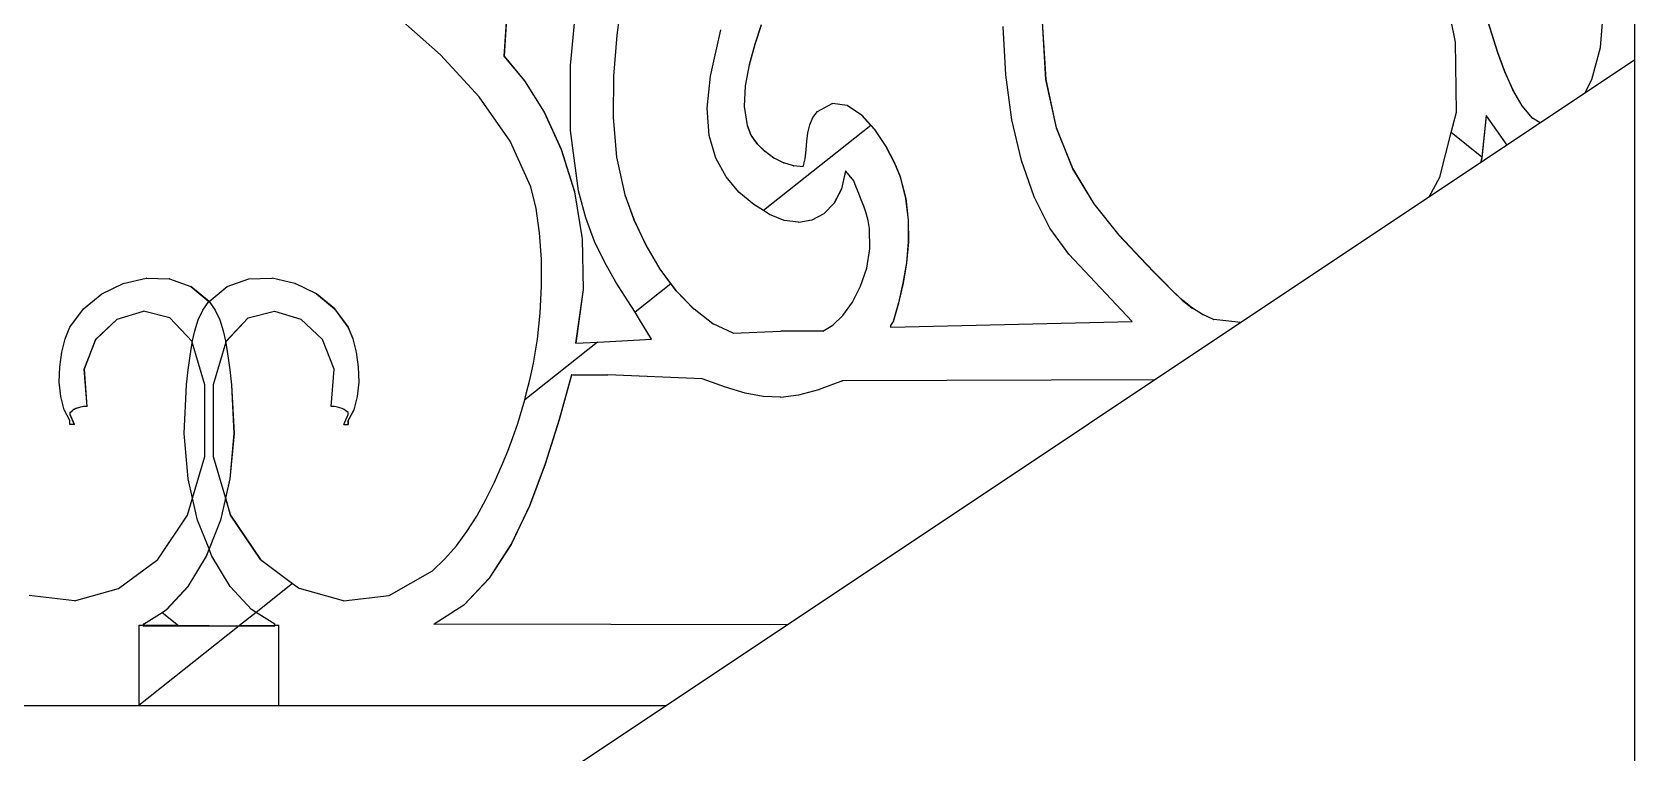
# Model space of a CAD drawing. Header units: inches. Extents: x -343 to 13887, y -13069 to -746.
# Drawn here: x 3761.96 to 3778.76, y -9114.43 to -9106.87 of the extents above; entities that cross this region are included whole.
import ezdxf

# ---------------------------------------------------------------- set-up
doc = ezdxf.new("R2010")
doc.units = ezdxf.units.IN
doc.header["$LTSCALE"] = 17
doc.header["$MEASUREMENT"] = 0
doc.layers.add('OUTLINE', color=1, linetype='Continuous', lineweight=25)

msp = doc.modelspace()

# ---------------------------------------------------------------- linework, layer by layer
for p, q in [((3766.962, -9106.233), (3766.904, -9107.125)), ((3766.906, -9107.125), (3766.965, -9106.233)), ((3767.601, -9107.222), (3767.666, -9106.52)), ((3768.142, -9106.487), (3768.085, -9106.905)), ((3768.088, -9106.905), (3768.145, -9106.487)), ((3766.239, -9107.111), (3765.785, -9106.708)), ((3769.599, -9106.796), (3769.531, -9106.998)), ((3769.534, -9106.998), (3769.602, -9106.796)), ((3772.542, -9106.765), (3772.58, -9107.369)), ((3772.583, -9107.369), (3772.545, -9106.765)), ((3776.873, -9106.98), (3776.824, -9106.721)), ((3777.197, -9106.71), (3777.252, -9106.889)), ((3777.255, -9106.889), (3777.2, -9106.71)), ((3778.395, -9107.033), (3778.422, -9106.688)), ((3768.085, -9106.905), (3768.05, -9107.336)), ((3768.053, -9107.336), (3768.088, -9106.905)), ((3768.085, -9106.905), (3768.088, -9106.905)), ((3769.068, -9107.333), (3769.174, -9106.85)), ((3772.163, -9107.321), (3772.136, -9106.814)), ((3777.252, -9106.889), (3777.255, -9106.889)), ((3777.252, -9106.889), (3777.316, -9107.086)), ((3777.318, -9107.086), (3777.255, -9106.889)), ((3766.643, -9107.551), (3766.239, -9107.111)), ((3766.904, -9107.125), (3766.906, -9107.125)), ((3766.904, -9107.125), (3767.119, -9107.384)), ((3767.122, -9107.384), (3766.906, -9107.125)), ((3769.531, -9106.998), (3769.472, -9107.215)), ((3769.475, -9107.215), (3769.534, -9106.998)), ((3769.531, -9106.998), (3769.534, -9106.998)), ((3776.886, -9107.712), (3776.873, -9106.98)), ((3777.316, -9107.086), (3777.318, -9107.086)), ((3777.316, -9107.086), (3777.389, -9107.287)), ((3777.392, -9107.287), (3777.318, -9107.086)), ((3778.302, -9107.369), (3778.395, -9107.033)), ((3767.601, -9107.905), (3767.601, -9107.222)), ((3769.472, -9107.215), (3769.432, -9107.436)), ((3769.434, -9107.436), (3769.475, -9107.215)), ((3769.472, -9107.215), (3769.475, -9107.215)), ((3777.389, -9107.287), (3777.392, -9107.287)), ((3777.389, -9107.287), (3777.474, -9107.478)), ((3777.477, -9107.478), (3777.392, -9107.287)), ((3767.119, -9107.384), (3767.122, -9107.384)), ((3767.119, -9107.384), (3767.324, -9107.712)), ((3767.327, -9107.712), (3767.122, -9107.384)), ((3768.05, -9107.336), (3768.047, -9107.767)), ((3768.05, -9107.767), (3768.053, -9107.336)), ((3768.05, -9107.336), (3768.053, -9107.336)), ((3769.033, -9107.67), (3769.068, -9107.333)), ((3769.432, -9107.436), (3769.421, -9107.652)), ((3769.424, -9107.652), (3769.434, -9107.436)), ((3769.432, -9107.436), (3769.434, -9107.436)), ((3772.227, -9107.791), (3772.163, -9107.321)), ((3772.58, -9107.369), (3772.583, -9107.369)), ((3772.58, -9107.369), (3772.691, -9107.876)), ((3772.694, -9107.876), (3772.583, -9107.369)), ((3777.474, -9107.478), (3777.477, -9107.478)), ((3777.474, -9107.478), (3777.57, -9107.645)), ((3777.573, -9107.645), (3777.477, -9107.478)), ((3778.229, -9107.513), (3778.302, -9107.369)), ((3766.968, -9108.016), (3766.643, -9107.551)), ((3770.187, -9107.706), (3770.342, -9107.622)), ((3770.342, -9107.622), (3770.345, -9107.622)), ((3770.499, -9107.643), (3770.345, -9107.622)), ((3770.499, -9107.643), (3770.501, -9107.643)), ((3770.649, -9107.743), (3770.501, -9107.643)), ((3777.57, -9107.645), (3777.573, -9107.645)), ((3777.57, -9107.645), (3777.678, -9107.774)), ((3777.681, -9107.774), (3777.573, -9107.645)), ((3767.324, -9107.712), (3767.327, -9107.712)), ((3767.324, -9107.712), (3767.504, -9108.103)), ((3767.506, -9108.103), (3767.327, -9107.712)), ((3768.047, -9107.767), (3768.05, -9107.767)), ((3768.047, -9107.767), (3768.084, -9108.184)), ((3768.086, -9108.184), (3768.05, -9107.767)), ((3769.055, -9107.955), (3769.033, -9107.67)), ((3769.421, -9107.652), (3769.424, -9107.652)), ((3769.421, -9107.652), (3769.451, -9107.851)), ((3769.454, -9107.851), (3769.424, -9107.652)), ((3770.108, -9107.844), (3770.139, -9107.769)), ((3770.139, -9107.769), (3770.187, -9107.706)), ((3770.649, -9107.743), (3770.652, -9107.743)), ((3770.649, -9107.743), (3770.748, -9107.851)), ((3770.79, -9107.895), (3770.652, -9107.743)), ((3772.325, -9108.219), (3772.227, -9107.791)), ((3776.831, -9107.925), (3776.886, -9107.712)), ((3777.197, -9107.747), (3777.152, -9108.183)), ((3777.154, -9108.191), (3777.199, -9107.751)), ((3777.199, -9107.751), (3777.197, -9107.747)), ((3777.416, -9108.056), (3777.199, -9107.751)), ((3777.678, -9107.774), (3777.681, -9107.774)), ((3777.761, -9107.825), (3777.681, -9107.774)), ((3767.684, -9108.535), (3767.601, -9107.905)), ((3769.123, -9108.193), (3769.055, -9107.955)), ((3769.451, -9107.851), (3769.454, -9107.851)), ((3769.451, -9107.851), (3769.491, -9107.952)), ((3769.494, -9107.952), (3769.454, -9107.851)), ((3769.491, -9107.952), (3769.494, -9107.952)), ((3769.491, -9107.952), (3769.555, -9108.044)), ((3769.558, -9108.044), (3769.494, -9107.952)), ((3770.748, -9107.851), (3769.622, -9108.743)), ((3770.078, -9108.016), (3770.089, -9107.927)), ((3770.089, -9107.927), (3770.108, -9107.844)), ((3770.748, -9107.851), (3770.787, -9107.895)), ((3770.787, -9107.895), (3770.79, -9107.895)), ((3770.787, -9107.895), (3770.905, -9108.071)), ((3770.908, -9108.071), (3770.79, -9107.895)), ((3772.691, -9107.876), (3772.694, -9107.876)), ((3772.691, -9107.876), (3772.863, -9108.305)), ((3772.866, -9108.305), (3772.694, -9107.876)), ((3776.712, -9108.392), (3776.831, -9107.925)), ((3777.152, -9108.183), (3776.831, -9107.925)), ((3767.183, -9108.494), (3766.968, -9108.016)), ((3767.504, -9108.103), (3767.506, -9108.103)), ((3767.504, -9108.103), (3767.642, -9108.548)), ((3767.644, -9108.548), (3767.506, -9108.103)), ((3769.555, -9108.044), (3769.637, -9108.125)), ((3769.555, -9108.044), (3769.558, -9108.044)), ((3769.64, -9108.125), (3769.558, -9108.044)), ((3769.637, -9108.125), (3769.64, -9108.125)), ((3769.731, -9108.192), (3769.64, -9108.125)), ((3770.058, -9108.199), (3770.07, -9108.108)), ((3770.07, -9108.108), (3770.078, -9108.016)), ((3770.905, -9108.071), (3770.908, -9108.071)), ((3770.905, -9108.071), (3770.997, -9108.245)), ((3771, -9108.245), (3770.908, -9108.071)), ((3768.084, -9108.184), (3768.086, -9108.184)), ((3768.084, -9108.184), (3768.17, -9108.577)), ((3768.173, -9108.577), (3768.086, -9108.184)), ((3769.23, -9108.39), (3769.123, -9108.193)), ((3769.731, -9108.192), (3769.734, -9108.192)), ((3769.834, -9108.243), (3769.734, -9108.192)), ((3769.834, -9108.243), (3769.837, -9108.243)), ((3769.938, -9108.275), (3769.837, -9108.243)), ((3769.938, -9108.275), (3769.941, -9108.275)), ((3770.04, -9108.286), (3769.941, -9108.275)), ((3770.04, -9108.286), (3770.058, -9108.199)), ((3770.997, -9108.245), (3771.056, -9108.39)), ((3770.997, -9108.245), (3771, -9108.245)), ((3771.059, -9108.39), (3771, -9108.245)), ((3772.459, -9108.6), (3772.325, -9108.219)), ((3772.863, -9108.305), (3772.866, -9108.305)), ((3772.863, -9108.305), (3773.086, -9108.673)), ((3773.088, -9108.673), (3772.866, -9108.305)), ((3777.151, -9108.191), (3777.138, -9108.241)), ((3777.142, -9108.238), (3777.154, -9108.191)), ((3777.152, -9108.183), (3777.151, -9108.191)), ((3777.151, -9108.191), (3777.154, -9108.191)), ((3769.365, -9108.55), (3769.23, -9108.39)), ((3770.482, -9108.328), (3770.439, -9108.516)), ((3770.442, -9108.516), (3770.484, -9108.331)), ((3770.484, -9108.331), (3770.482, -9108.328)), ((3770.57, -9108.432), (3770.484, -9108.331)), ((3770.594, -9108.499), (3770.57, -9108.432)), ((3771.056, -9108.39), (3771.059, -9108.39)), ((3771.056, -9108.39), (3771.113, -9108.617)), ((3771.116, -9108.617), (3771.059, -9108.39)), ((3776.6, -9108.599), (3776.712, -9108.392)), ((3767.239, -9108.72), (3767.183, -9108.494)), ((3767.642, -9108.548), (3767.723, -9109.039)), ((3767.642, -9108.548), (3767.644, -9108.548)), ((3767.726, -9109.039), (3767.644, -9108.548)), ((3767.76, -9108.819), (3767.684, -9108.535)), ((3768.17, -9108.577), (3768.266, -9108.844)), ((3768.17, -9108.577), (3768.173, -9108.577)), ((3768.268, -9108.844), (3768.173, -9108.577)), ((3769.521, -9108.68), (3769.365, -9108.55)), ((3770.439, -9108.516), (3770.362, -9108.664)), ((3770.365, -9108.664), (3770.442, -9108.516)), ((3770.439, -9108.516), (3770.442, -9108.516)), ((3770.621, -9108.564), (3770.594, -9108.499)), ((3770.648, -9108.63), (3770.621, -9108.564)), ((3770.674, -9108.698), (3770.648, -9108.63)), ((3771.113, -9108.617), (3771.116, -9108.617)), ((3771.113, -9108.617), (3771.14, -9108.844)), ((3771.143, -9108.844), (3771.116, -9108.617)), ((3772.625, -9108.928), (3772.459, -9108.6)), ((3767.276, -9108.976), (3767.239, -9108.72)), ((3767.853, -9109.067), (3767.76, -9108.819)), ((3769.622, -9108.743), (3769.521, -9108.68)), ((3769.687, -9108.784), (3769.622, -9108.743)), ((3769.84, -9108.846), (3769.687, -9108.784)), ((3770.134, -9108.84), (3770.258, -9108.773)), ((3770.362, -9108.664), (3770.258, -9108.773)), ((3770.258, -9108.773), (3770.26, -9108.773)), ((3770.26, -9108.773), (3770.365, -9108.664)), ((3770.362, -9108.664), (3770.365, -9108.664)), ((3770.698, -9108.769), (3770.674, -9108.698)), ((3770.718, -9108.846), (3770.698, -9108.769)), ((3773.086, -9108.673), (3773.088, -9108.673)), ((3773.086, -9108.673), (3773.346, -9109)), ((3773.349, -9109), (3773.088, -9108.673)), ((3767.295, -9109.252), (3767.276, -9108.976)), ((3768.266, -9108.844), (3768.268, -9108.844)), ((3768.266, -9108.844), (3768.389, -9109.106)), ((3768.392, -9109.106), (3768.268, -9108.844)), ((3769.99, -9108.865), (3769.84, -9108.846)), ((3769.99, -9108.865), (3769.993, -9108.865)), ((3769.991, -9108.864), (3769.993, -9108.865)), ((3769.993, -9108.865), (3770.131, -9108.84)), ((3770.131, -9108.84), (3770.134, -9108.84)), ((3770.732, -9108.929), (3770.718, -9108.846)), ((3770.738, -9109.142), (3770.732, -9108.929)), ((3771.14, -9108.844), (3771.141, -9109.069)), ((3771.14, -9108.844), (3771.143, -9108.844)), ((3771.144, -9109.069), (3771.143, -9108.844)), ((3772.823, -9109.199), (3772.625, -9108.928)), ((3767.723, -9109.039), (3767.726, -9109.039)), ((3767.723, -9109.039), (3767.732, -9109.57)), ((3767.735, -9109.57), (3767.726, -9109.039)), ((3767.96, -9109.288), (3767.853, -9109.067)), ((3768.389, -9109.106), (3768.392, -9109.106)), ((3768.389, -9109.106), (3768.537, -9109.356)), ((3768.54, -9109.356), (3768.392, -9109.106)), ((3770.704, -9109.346), (3770.738, -9109.142)), ((3771.141, -9109.069), (3771.121, -9109.29)), ((3771.124, -9109.29), (3771.144, -9109.069)), ((3771.141, -9109.069), (3771.144, -9109.069)), ((3773.346, -9109), (3773.349, -9109)), ((3773.346, -9109), (3773.633, -9109.303)), ((3773.636, -9109.303), (3773.349, -9109)), ((3767.297, -9109.536), (3767.295, -9109.252)), ((3768.077, -9109.493), (3767.96, -9109.288)), ((3771.121, -9109.29), (3771.085, -9109.505)), ((3771.087, -9109.505), (3771.124, -9109.29)), ((3771.121, -9109.29), (3771.124, -9109.29)), ((3773.486, -9109.904), (3772.823, -9109.199)), ((3772.827, -9109.2), (3772.828, -9109.201)), ((3773.633, -9109.303), (3773.636, -9109.303)), ((3773.633, -9109.303), (3773.722, -9109.394)), ((3773.725, -9109.394), (3773.636, -9109.303)), ((3762.912, -9109.506), (3763.154, -9109.451)), ((3763.156, -9109.451), (3763.154, -9109.451)), ((3763.156, -9109.451), (3763.395, -9109.459)), ((3763.398, -9109.459), (3763.395, -9109.459)), ((3763.398, -9109.459), (3763.621, -9109.538)), ((3764.003, -9109.538), (3764.229, -9109.459)), ((3764.229, -9109.459), (3764.47, -9109.451)), ((3764.47, -9109.451), (3764.473, -9109.451)), ((3764.712, -9109.506), (3764.473, -9109.451)), ((3768.2, -9109.688), (3768.077, -9109.493)), ((3768.537, -9109.356), (3768.54, -9109.356)), ((3768.537, -9109.356), (3768.653, -9109.511)), ((3768.709, -9109.582), (3768.54, -9109.356)), ((3770.64, -9109.535), (3770.704, -9109.346)), ((3773.722, -9109.394), (3773.725, -9109.394)), ((3773.722, -9109.394), (3773.814, -9109.491)), ((3773.817, -9109.491), (3773.725, -9109.394)), ((3773.814, -9109.491), (3773.817, -9109.491)), ((3773.814, -9109.491), (3773.911, -9109.588)), ((3773.913, -9109.588), (3773.817, -9109.491)), ((3762.496, -9109.772), (3762.688, -9109.616)), ((3762.688, -9109.616), (3762.912, -9109.506)), ((3763.623, -9109.538), (3763.621, -9109.538)), ((3763.621, -9109.538), (3763.811, -9109.697)), ((3763.813, -9109.695), (3763.623, -9109.538)), ((3763.813, -9109.695), (3764.003, -9109.538)), ((3764.712, -9109.506), (3764.715, -9109.506)), ((3764.937, -9109.616), (3764.715, -9109.506)), ((3764.937, -9109.616), (3764.939, -9109.616)), ((3764.937, -9109.616), (3765.128, -9109.772)), ((3765.131, -9109.772), (3764.939, -9109.616)), ((3767.284, -9109.819), (3767.297, -9109.536)), ((3767.732, -9109.57), (3767.655, -9110.132)), ((3767.657, -9110.132), (3767.735, -9109.57)), ((3767.732, -9109.57), (3767.735, -9109.57)), ((3768.653, -9109.511), (3768.277, -9109.809)), ((3768.653, -9109.511), (3768.706, -9109.582)), ((3768.706, -9109.582), (3768.709, -9109.582)), ((3768.706, -9109.582), (3768.893, -9109.776)), ((3768.896, -9109.776), (3768.709, -9109.582)), ((3770.554, -9109.702), (3770.64, -9109.535)), ((3771.085, -9109.505), (3771.037, -9109.71)), ((3771.04, -9109.71), (3771.087, -9109.505)), ((3771.085, -9109.505), (3771.087, -9109.505)), ((3773.911, -9109.588), (3773.913, -9109.588)), ((3773.911, -9109.588), (3774.011, -9109.68)), ((3774.014, -9109.68), (3773.913, -9109.588)), ((3762.355, -9109.966), (3762.496, -9109.772)), ((3762.851, -9109.88), (3763.125, -9109.796)), ((3763.403, -9109.866), (3763.125, -9109.796)), ((3763.7, -9109.889), (3763.749, -9109.787)), ((3763.749, -9109.787), (3763.811, -9109.697)), ((3763.811, -9109.697), (3763.813, -9109.697)), ((3763.813, -9109.697), (3763.813, -9109.695)), ((3763.813, -9109.697), (3763.875, -9109.787)), ((3763.875, -9109.787), (3763.924, -9109.889)), ((3764.224, -9109.866), (3764.499, -9109.796)), ((3764.499, -9109.796), (3764.776, -9109.88)), ((3765.128, -9109.772), (3765.131, -9109.772)), ((3765.128, -9109.772), (3765.269, -9109.966)), ((3765.272, -9109.966), (3765.131, -9109.772)), ((3767.255, -9110.09), (3767.284, -9109.819)), ((3768.277, -9109.809), (3768.2, -9109.688)), ((3768.325, -9109.885), (3768.277, -9109.809)), ((3768.893, -9109.776), (3768.896, -9109.776)), ((3769.093, -9109.928), (3768.896, -9109.776)), ((3770.455, -9109.841), (3770.554, -9109.702)), ((3771.037, -9109.71), (3770.983, -9109.904)), ((3770.985, -9109.904), (3771.04, -9109.71)), ((3771.037, -9109.71), (3771.04, -9109.71)), ((3774.011, -9109.68), (3774.014, -9109.68)), ((3774.011, -9109.68), (3774.116, -9109.764)), ((3774.118, -9109.764), (3774.014, -9109.68)), ((3774.116, -9109.764), (3774.118, -9109.764)), ((3774.225, -9109.833), (3774.118, -9109.764)), ((3762.306, -9110.085), (3762.355, -9109.966)), ((3762.848, -9109.88), (3762.624, -9110.092)), ((3762.627, -9110.092), (3762.851, -9109.88)), ((3762.851, -9109.88), (3762.848, -9109.88)), ((3763.635, -9110.115), (3763.403, -9109.866)), ((3763.663, -9110.003), (3763.7, -9109.889)), ((3763.924, -9109.889), (3763.961, -9110.003)), ((3764.221, -9109.866), (3763.989, -9110.115)), ((3763.992, -9110.115), (3764.224, -9109.866)), ((3764.221, -9109.866), (3764.224, -9109.866)), ((3765, -9110.092), (3764.776, -9109.88)), ((3765.269, -9109.966), (3765.318, -9110.085)), ((3765.269, -9109.966), (3765.272, -9109.966)), ((3765.321, -9110.085), (3765.272, -9109.966)), ((3768.45, -9110.091), (3768.325, -9109.885)), ((3769.093, -9109.928), (3769.096, -9109.928)), ((3769.304, -9110.029), (3769.096, -9109.928)), ((3770.246, -9110.008), (3770.349, -9109.945)), ((3770.349, -9109.945), (3770.455, -9109.841)), ((3770.983, -9109.904), (3770.953, -9109.946)), ((3770.953, -9109.946), (3770.953, -9109.966)), ((3770.953, -9109.946), (3770.956, -9109.946)), ((3770.953, -9109.966), (3770.956, -9109.966)), ((3770.956, -9109.946), (3770.985, -9109.904)), ((3770.956, -9109.966), (3773.486, -9109.904)), ((3770.956, -9109.966), (3770.956, -9109.946)), ((3770.983, -9109.904), (3770.985, -9109.904)), ((3774.225, -9109.833), (3774.228, -9109.833)), ((3774.34, -9109.883), (3774.228, -9109.833)), ((3774.34, -9109.883), (3774.343, -9109.883)), ((3774.625, -9109.916), (3774.343, -9109.883)), ((3762.269, -9110.226), (3762.306, -9110.085)), ((3762.624, -9110.092), (3762.502, -9110.406)), ((3762.505, -9110.406), (3762.627, -9110.092)), ((3762.627, -9110.092), (3762.624, -9110.092)), ((3763.613, -9110.265), (3763.635, -9110.129)), ((3763.637, -9110.122), (3763.635, -9110.115)), ((3763.635, -9110.129), (3763.637, -9110.122)), ((3763.637, -9110.122), (3763.663, -9110.003)), ((3763.769, -9110.568), (3763.637, -9110.122)), ((3763.987, -9110.122), (3763.855, -9110.568)), ((3763.961, -9110.003), (3763.987, -9110.122)), ((3763.989, -9110.116), (3763.987, -9110.122)), ((3763.987, -9110.122), (3763.989, -9110.127)), ((3763.989, -9110.115), (3763.992, -9110.115)), ((3763.989, -9110.115), (3763.989, -9110.116)), ((3763.99, -9110.122), (3763.989, -9110.116)), ((3763.989, -9110.127), (3763.99, -9110.122)), ((3763.989, -9110.127), (3763.989, -9110.129)), ((3763.989, -9110.129), (3764.011, -9110.265)), ((3763.992, -9110.129), (3763.989, -9110.129)), ((3763.99, -9110.122), (3763.992, -9110.115)), ((3763.992, -9110.129), (3763.99, -9110.122)), ((3764.014, -9110.265), (3763.992, -9110.129)), ((3765.122, -9110.406), (3765, -9110.092)), ((3765.318, -9110.085), (3765.321, -9110.085)), ((3765.318, -9110.085), (3765.355, -9110.226)), ((3765.357, -9110.226), (3765.321, -9110.085)), ((3767.883, -9110.12), (3767.12, -9110.725)), ((3767.213, -9110.34), (3767.255, -9110.09)), ((3767.655, -9110.132), (3767.657, -9110.132)), ((3767.657, -9110.132), (3767.883, -9110.12)), ((3767.883, -9110.12), (3767.885, -9110.12)), ((3767.885, -9110.12), (3768.45, -9110.091)), ((3769.304, -9110.029), (3769.805, -9110.008)), ((3770.246, -9110.008), (3769.805, -9110.008)), ((3762.248, -9110.381), (3762.269, -9110.226)), ((3763.594, -9110.412), (3763.613, -9110.265)), ((3764.011, -9110.265), (3764.03, -9110.412)), ((3764.014, -9110.265), (3764.011, -9110.265)), ((3764.033, -9110.412), (3764.014, -9110.265)), ((3765.355, -9110.226), (3765.357, -9110.226)), ((3765.355, -9110.226), (3765.376, -9110.381)), ((3765.379, -9110.381), (3765.357, -9110.226)), ((3762.243, -9110.539), (3762.248, -9110.381)), ((3762.505, -9110.406), (3762.502, -9110.406)), ((3762.502, -9110.406), (3762.532, -9110.796)), ((3762.535, -9110.796), (3762.505, -9110.406)), ((3763.576, -9110.568), (3763.594, -9110.412)), ((3764.03, -9110.412), (3764.048, -9110.568)), ((3764.033, -9110.412), (3764.03, -9110.412)), ((3764.051, -9110.568), (3764.033, -9110.412)), ((3765.092, -9110.796), (3765.122, -9110.406)), ((3765.376, -9110.381), (3765.379, -9110.381)), ((3765.376, -9110.381), (3765.381, -9110.539)), ((3765.384, -9110.539), (3765.379, -9110.381)), ((3767.136, -9110.664), (3767.176, -9110.503)), ((3767.176, -9110.503), (3767.213, -9110.34)), ((3767.61, -9110.464), (3767.481, -9110.933)), ((3767.484, -9110.933), (3767.613, -9110.464)), ((3767.613, -9110.464), (3767.61, -9110.464)), ((3767.613, -9110.464), (3767.993, -9110.464)), ((3768.98, -9110.506), (3767.993, -9110.464)), ((3762.258, -9110.692), (3762.243, -9110.539)), ((3763.55, -9111.077), (3763.576, -9110.568)), ((3763.767, -9111.319), (3763.769, -9110.568)), ((3763.855, -9110.568), (3763.857, -9111.319)), ((3764.051, -9110.568), (3764.048, -9110.568)), ((3764.048, -9110.568), (3764.074, -9111.077)), ((3764.076, -9111.077), (3764.051, -9110.568)), ((3765.381, -9110.539), (3765.366, -9110.692)), ((3765.369, -9110.692), (3765.384, -9110.539)), ((3765.381, -9110.539), (3765.384, -9110.539)), ((3767.12, -9110.725), (3767.136, -9110.664)), ((3769.224, -9110.593), (3768.98, -9110.506)), ((3769.432, -9110.656), (3769.224, -9110.593)), ((3769.62, -9110.691), (3769.432, -9110.656)), ((3769.993, -9110.673), (3770.203, -9110.616)), ((3770.203, -9110.616), (3770.206, -9110.616)), ((3770.452, -9110.526), (3770.206, -9110.616)), ((3770.452, -9110.526), (3770.455, -9110.526)), ((3773.726, -9110.516), (3770.455, -9110.526)), ((3762.294, -9110.829), (3762.258, -9110.692)), ((3762.261, -9110.693), (3762.261, -9110.695)), ((3762.355, -9110.941), (3762.294, -9110.829)), ((3762.397, -9110.828), (3762.379, -9110.842)), ((3762.4, -9110.828), (3762.397, -9110.828)), ((3762.418, -9110.816), (3762.4, -9110.828)), ((3762.421, -9110.816), (3762.418, -9110.816)), ((3762.441, -9110.808), (3762.421, -9110.816)), ((3762.444, -9110.808), (3762.441, -9110.808)), ((3762.466, -9110.801), (3762.444, -9110.808)), ((3762.469, -9110.801), (3762.466, -9110.801)), ((3762.496, -9110.797), (3762.469, -9110.801)), ((3762.499, -9110.797), (3762.496, -9110.797)), ((3762.532, -9110.796), (3762.499, -9110.797)), ((3762.535, -9110.796), (3762.532, -9110.796)), ((3765.128, -9110.797), (3765.092, -9110.796)), ((3765.158, -9110.801), (3765.128, -9110.797)), ((3765.183, -9110.808), (3765.158, -9110.801)), ((3765.206, -9110.816), (3765.183, -9110.808)), ((3765.227, -9110.828), (3765.206, -9110.816)), ((3765.247, -9110.842), (3765.227, -9110.828)), ((3765.33, -9110.829), (3765.269, -9110.941)), ((3765.272, -9110.941), (3765.333, -9110.829)), ((3765.366, -9110.692), (3765.33, -9110.829)), ((3765.33, -9110.829), (3765.333, -9110.829)), ((3765.333, -9110.829), (3765.369, -9110.692)), ((3765.366, -9110.692), (3765.369, -9110.692)), ((3767.047, -9110.973), (3767.093, -9110.821)), ((3767.093, -9110.821), (3767.12, -9110.725)), ((3769.801, -9110.697), (3769.62, -9110.691)), ((3769.801, -9110.697), (3769.804, -9110.697)), ((3769.804, -9110.697), (3769.99, -9110.673)), ((3769.99, -9110.673), (3769.993, -9110.673)), ((3762.358, -9110.858), (3762.355, -9110.858)), ((3762.355, -9110.858), (3762.355, -9110.879)), ((3762.358, -9110.879), (3762.355, -9110.879)), ((3762.355, -9110.879), (3762.399, -9110.983)), ((3762.355, -9110.983), (3762.355, -9110.941)), ((3762.399, -9110.983), (3762.355, -9110.983)), ((3762.358, -9110.858), (3762.377, -9110.842)), ((3762.358, -9110.879), (3762.358, -9110.858)), ((3762.402, -9110.983), (3762.358, -9110.879)), ((3762.379, -9110.842), (3762.377, -9110.842)), ((3762.402, -9110.983), (3762.399, -9110.983)), ((3765.225, -9110.983), (3765.269, -9110.879)), ((3765.225, -9110.983), (3765.269, -9110.983)), ((3765.269, -9110.858), (3765.247, -9110.842)), ((3765.269, -9110.879), (3765.269, -9110.858)), ((3765.269, -9110.941), (3765.272, -9110.941)), ((3765.269, -9110.941), (3765.269, -9110.983)), ((3765.269, -9110.983), (3765.272, -9110.983)), ((3765.272, -9110.983), (3765.272, -9110.941)), ((3766.997, -9111.12), (3767.047, -9110.973)), ((3767.481, -9110.933), (3767.336, -9111.397)), ((3767.339, -9111.397), (3767.484, -9110.933)), ((3767.481, -9110.933), (3767.484, -9110.933)), ((3763.593, -9111.553), (3763.55, -9111.077)), ((3764.074, -9111.077), (3764.031, -9111.553)), ((3764.034, -9111.553), (3764.076, -9111.077)), ((3764.076, -9111.077), (3764.074, -9111.077)), ((3766.944, -9111.262), (3766.997, -9111.12)), ((3763.64, -9111.757), (3763.767, -9111.319)), ((3763.857, -9111.319), (3763.984, -9111.757)), ((3766.889, -9111.397), (3766.944, -9111.262)), ((3766.804, -9111.588), (3766.889, -9111.397)), ((3767.336, -9111.397), (3767.171, -9111.838)), ((3767.173, -9111.838), (3767.339, -9111.397)), ((3767.336, -9111.397), (3767.339, -9111.397)), ((3763.64, -9111.757), (3763.593, -9111.553)), ((3764.031, -9111.553), (3763.985, -9111.751)), ((3763.987, -9111.757), (3764.034, -9111.553)), ((3764.034, -9111.553), (3764.031, -9111.553)), ((3766.714, -9111.77), (3766.804, -9111.588)), ((3763.588, -9111.934), (3763.64, -9111.757)), ((3763.693, -9111.986), (3763.64, -9111.757)), ((3763.984, -9111.757), (3763.931, -9111.986)), ((3763.985, -9111.751), (3763.984, -9111.757)), ((3763.984, -9111.757), (3763.986, -9111.762)), ((3763.987, -9111.757), (3763.985, -9111.751)), ((3763.986, -9111.762), (3763.987, -9111.757)), ((3763.986, -9111.762), (3764.036, -9111.934)), ((3764.038, -9111.934), (3763.987, -9111.757)), ((3766.618, -9111.943), (3766.714, -9111.77)), ((3767.171, -9111.838), (3766.977, -9112.242)), ((3766.98, -9112.242), (3767.173, -9111.838)), ((3767.171, -9111.838), (3767.173, -9111.838)), ((3763.274, -9112.4), (3763.588, -9111.934)), ((3763.812, -9112.286), (3763.693, -9111.986)), ((3763.931, -9111.986), (3763.812, -9112.286)), ((3764.036, -9111.934), (3764.35, -9112.4)), ((3764.036, -9111.934), (3764.038, -9111.934)), ((3764.352, -9112.4), (3764.038, -9111.934)), ((3766.515, -9112.105), (3766.618, -9111.943)), ((3766.404, -9112.255), (3766.515, -9112.105)), ((3763.812, -9112.286), (3763.781, -9112.365)), ((3763.784, -9112.365), (3763.813, -9112.29)), ((3763.813, -9112.29), (3763.812, -9112.286)), ((3763.843, -9112.365), (3763.813, -9112.29)), ((3766.284, -9112.393), (3766.404, -9112.255)), ((3766.977, -9112.242), (3766.749, -9112.594)), ((3766.752, -9112.594), (3766.98, -9112.242)), ((3766.977, -9112.242), (3766.98, -9112.242)), ((3762.865, -9112.704), (3763.274, -9112.4)), ((3763.781, -9112.365), (3763.59, -9112.68)), ((3763.593, -9112.68), (3763.784, -9112.365)), ((3763.784, -9112.365), (3763.781, -9112.365)), ((3764.034, -9112.68), (3763.843, -9112.365)), ((3764.35, -9112.4), (3764.352, -9112.4)), ((3764.352, -9112.4), (3764.688, -9112.651)), ((3765.701, -9112.775), (3766.153, -9112.517)), ((3766.153, -9112.517), (3766.284, -9112.393)), ((3763.59, -9112.68), (3763.367, -9112.921)), ((3763.37, -9112.921), (3763.593, -9112.68)), ((3763.593, -9112.68), (3763.59, -9112.68)), ((3764.257, -9112.921), (3764.034, -9112.68)), ((3764.688, -9112.651), (3764.307, -9112.953)), ((3764.688, -9112.651), (3764.759, -9112.704)), ((3766.749, -9112.594), (3766.482, -9112.877)), ((3766.484, -9112.877), (3766.752, -9112.594)), ((3766.749, -9112.594), (3766.752, -9112.594)), ((3762.401, -9112.833), (3761.926, -9112.775)), ((3762.401, -9112.833), (3762.865, -9112.704)), ((3764.759, -9112.704), (3764.762, -9112.704)), ((3765.223, -9112.833), (3764.762, -9112.704)), ((3765.223, -9112.833), (3765.701, -9112.775)), ((3763.124, -9113.077), (3763.32, -9112.953)), ((3763.318, -9112.952), (3763.32, -9112.953)), ((3763.32, -9112.953), (3763.367, -9112.921)), ((3763.32, -9112.953), (3763.494, -9113.09)), ((3763.37, -9112.921), (3763.367, -9112.921)), ((3764.307, -9112.953), (3764.133, -9113.09)), ((3764.307, -9112.953), (3764.257, -9112.921)), ((3764.503, -9113.077), (3764.307, -9112.953)), ((3766.482, -9112.877), (3766.17, -9113.077)), ((3766.482, -9112.877), (3766.484, -9112.877)), ((3763.077, -9113.087), (3763.077, -9113.927)), ((3763.077, -9113.087), (3763.121, -9113.088)), ((3764.127, -9113.095), (3763.077, -9113.927)), ((3763.124, -9113.077), (3763.121, -9113.077)), ((3763.121, -9113.077), (3763.121, -9113.088)), ((3763.124, -9113.088), (3763.121, -9113.088)), ((3763.121, -9113.088), (3763.121, -9113.098)), ((3763.121, -9113.098), (3763.812, -9113.093)), ((3763.124, -9113.088), (3763.124, -9113.077)), ((3763.494, -9113.09), (3763.124, -9113.088)), ((3763.812, -9113.093), (3763.494, -9113.09)), ((3763.813, -9113.093), (3763.812, -9113.093)), ((3763.813, -9113.093), (3764.133, -9113.09)), ((3763.813, -9113.093), (3764.127, -9113.095)), ((3764.133, -9113.09), (3764.127, -9113.095)), ((3764.127, -9113.095), (3764.503, -9113.098)), ((3764.133, -9113.09), (3764.503, -9113.088)), ((3764.503, -9113.088), (3764.503, -9113.077)), ((3764.503, -9113.088), (3764.542, -9113.087)), ((3764.503, -9113.098), (3764.503, -9113.088)), ((3764.542, -9113.927), (3764.542, -9113.087)), ((3766.167, -9113.077), (3766.17, -9113.077)), ((3769.873, -9113.084), (3766.17, -9113.077)), ((3743.347, -9113.927), (3763.077, -9113.927)), ((3763.077, -9113.927), (3764.542, -9113.927)), ((3764.542, -9113.927), (3768.608, -9113.927))]:
    msp.add_line(p, q)
at = {"layer": 'OUTLINE'}
for p, q in [((3778.755, -9119.163), (3778.755, -9012.163)), ((3778.755, -9107.163), (3760.755, -9119.163))]:
    msp.add_line(p, q, dxfattribs=at)

doc.saveas('drawing.dxf')
